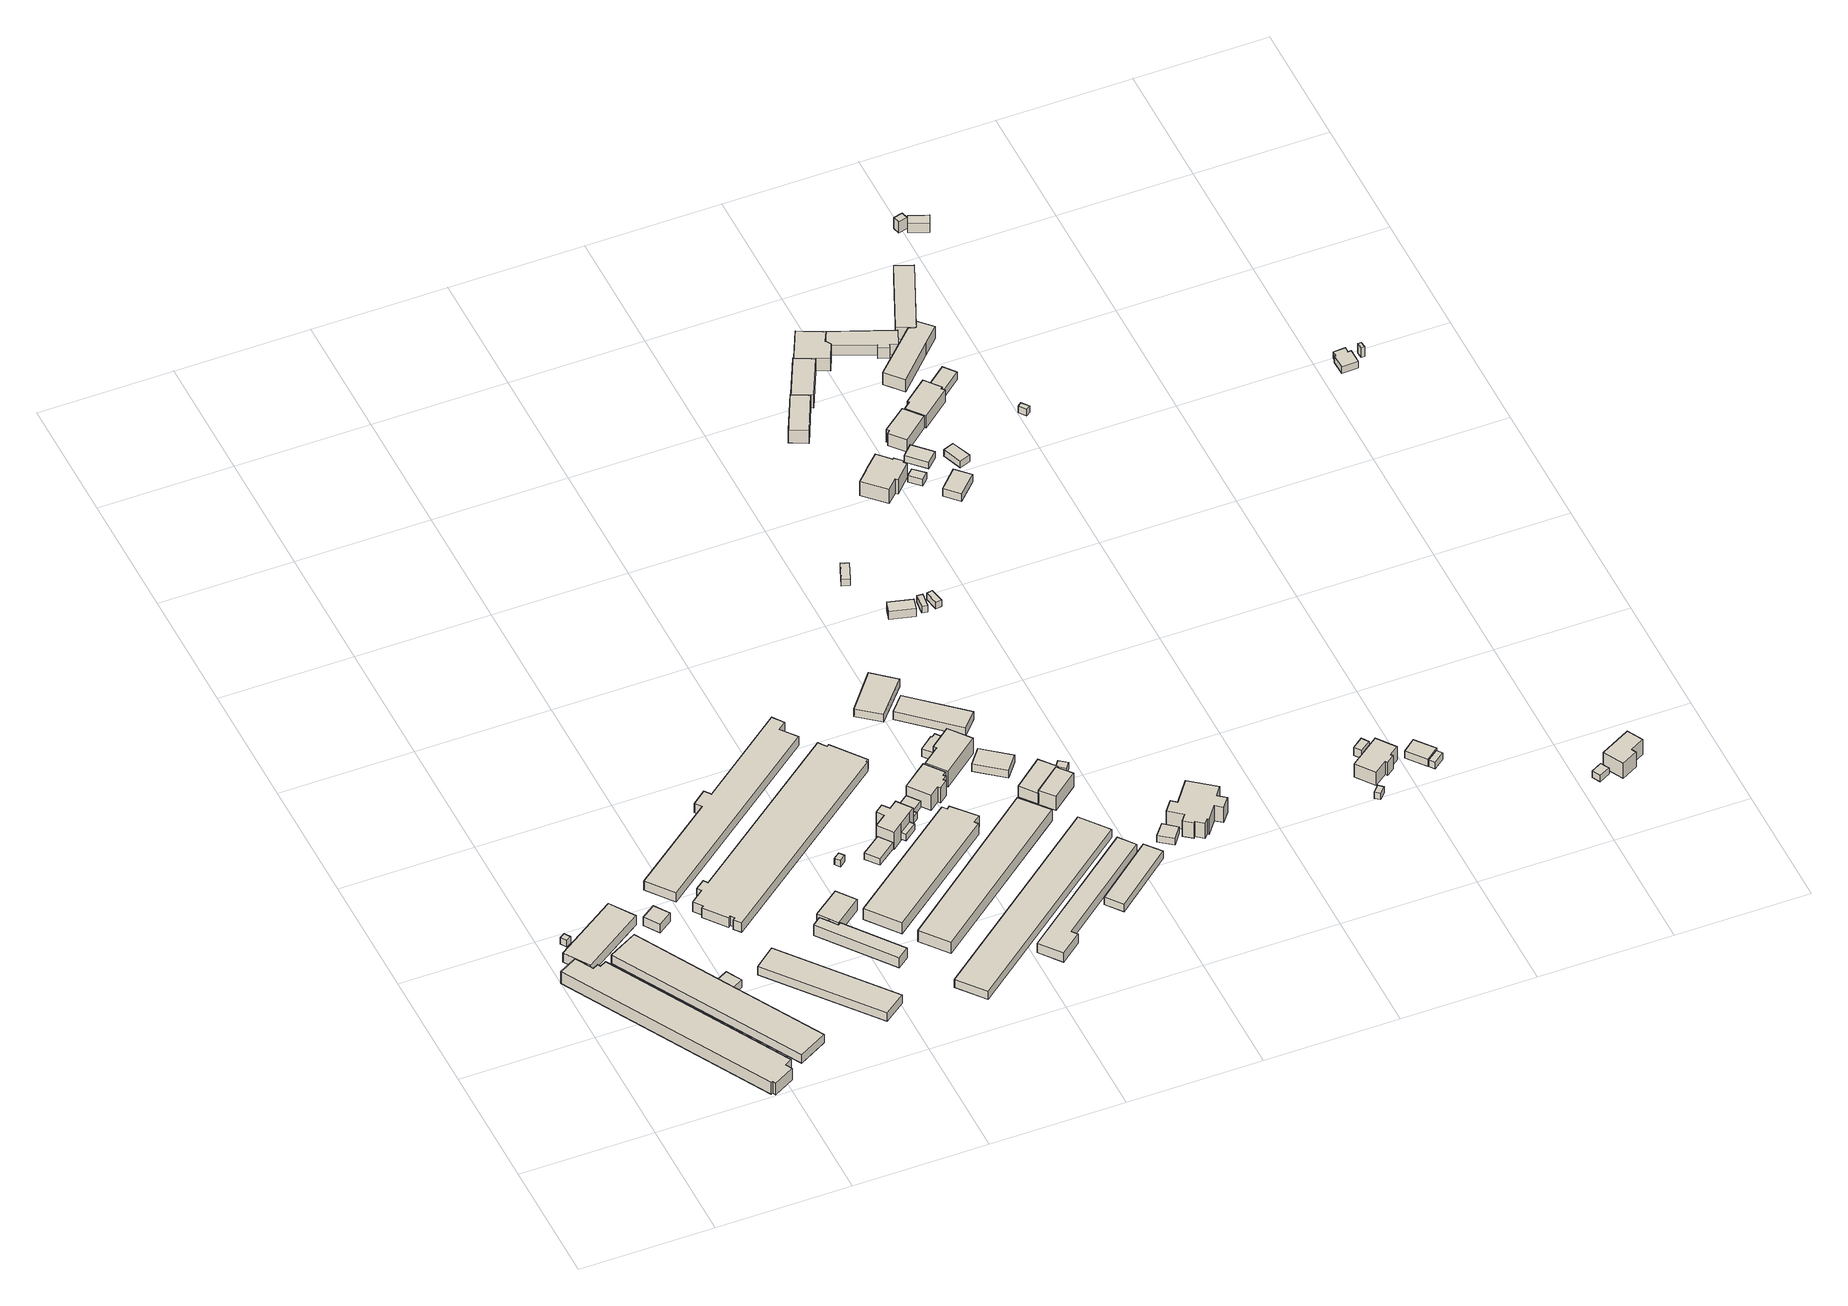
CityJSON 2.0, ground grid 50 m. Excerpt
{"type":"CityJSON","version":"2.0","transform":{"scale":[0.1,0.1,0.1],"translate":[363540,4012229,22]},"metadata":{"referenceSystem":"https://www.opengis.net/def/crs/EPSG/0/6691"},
"CityObjects":{
"building1":{"type":"Building","attributes":{"枝番":1,"利根川水系渡良瀬川洪水浸水想定区域（想定最大規模）.規模":"L2","利根川水系渡良瀬川洪水浸水想定区域（想定最大規模）.浸水ランク":"2","利根川水系渡良瀬川洪水浸水想定区域（想定最大規模）.浸水深":2.47,"利根川水系渡良瀬川洪水浸水想定区域（想定最大規模）.継続時間":12.5,"利根川水系利根川洪水浸水想定区域（想定最大規模）.規模":"L2","利根川水系利根川洪水浸水想定区域（想定最大規模）.浸水ランク":"2","利根川水系利根川洪水浸水想定区域（想定最大規模）.浸水深":1.6,"usage":"451","measuredHeight":4.1,"BuildingDetails.prefecture":"10","BuildingDetails.city":"10207","BuildingDetails.surveyYear":2016},"geometry":[{"type":"Solid","lod":"1","boundaries":[[[[0,1,2,3]],[[2,4,5,3]],[[1,6,4,2]],[[0,7,6,1]],[[3,5,7,0]],[[4,6,7,5]]]]}]},
"building2":{"type":"Building","attributes":{"枝番":1,"利根川水系渡良瀬川洪水浸水想定区域（計画規模）.規模":"L1","利根川水系渡良瀬川洪水浸水想定区域（計画規模）.浸水ランク":"1","利根川水系渡良瀬川洪水浸水想定区域（計画規模）.浸水深":0.02,"利根川水系渡良瀬川洪水浸水想定区域（想定最大規模）.規模":"L2","利根川水系渡良瀬川洪水浸水想定区域（想定最大規模）.浸水ランク":"2","利根川水系渡良瀬川洪水浸水想定区域（想定最大規模）.浸水深":1.84,"利根川水系渡良瀬川洪水浸水想定区域（想定最大規模）.継続時間":14,"利根川水系利根川洪水浸水想定区域（想定最大規模）.規模":"L2","利根川水系利根川洪水浸水想定区域（想定最大規模）.浸水ランク":"2","利根川水系利根川洪水浸水想定区域（想定最大規模）.浸水深":0.995,"usage":"451","measuredHeight":10.9,"BuildingDetails.prefecture":"10","BuildingDetails.city":"10207","BuildingDetails.surveyYear":2016},"geometry":[{"type":"Solid","lod":"1","boundaries":[[[[8,9,10,11,12,13,14,15,16,17,18,19]],[[18,20,21,19]],[[17,22,20,18]],[[16,23,22,17]],[[15,24,23,16]],[[14,25,24,15]],[[13,26,25,14]],[[12,27,26,13]],[[11,28,27,12]],[[10,29,28,11]],[[9,30,29,10]],[[8,31,30,9]],[[19,21,31,8]],[[20,22,23,24,25,26,27,28,29,30,31,21]]]]}]},
"building3":{"type":"Building","attributes":{"枝番":1,"利根川水系渡良瀬川洪水浸水想定区域（想定最大規模）.規模":"L2","利根川水系渡良瀬川洪水浸水想定区域（想定最大規模）.浸水ランク":"2","利根川水系渡良瀬川洪水浸水想定区域（想定最大規模）.浸水深":2.27,"利根川水系渡良瀬川洪水浸水想定区域（想定最大規模）.継続時間":12.5,"利根川水系利根川洪水浸水想定区域（想定最大規模）.規模":"L2","利根川水系利根川洪水浸水想定区域（想定最大規模）.浸水ランク":"2","利根川水系利根川洪水浸水想定区域（想定最大規模）.浸水深":1.4,"usage":"451","measuredHeight":5.5,"BuildingDetails.prefecture":"10","BuildingDetails.city":"10207","BuildingDetails.surveyYear":2016},"geometry":[{"type":"Solid","lod":"1","boundaries":[[[[32,33,34,35]],[[34,36,37,35]],[[33,38,36,34]],[[32,39,38,33]],[[35,37,39,32]],[[36,38,39,37]]]]}]},
"building4":{"type":"Building","attributes":{"枝番":1,"利根川水系渡良瀬川洪水浸水想定区域（計画規模）.規模":"L1","利根川水系渡良瀬川洪水浸水想定区域（想定最大規模）.規模":"L2","利根川水系渡良瀬川洪水浸水想定区域（想定最大規模）.浸水ランク":"2","利根川水系渡良瀬川洪水浸水想定区域（想定最大規模）.浸水深":1.86,"利根川水系渡良瀬川洪水浸水想定区域（想定最大規模）.継続時間":9.3,"利根川水系利根川洪水浸水想定区域（想定最大規模）.規模":"L2","利根川水系利根川洪水浸水想定区域（想定最大規模）.浸水ランク":"2","利根川水系利根川洪水浸水想定区域（想定最大規模）.浸水深":0.997,"usage":"451","measuredHeight":4.7,"BuildingDetails.prefecture":"10","BuildingDetails.city":"10207","BuildingDetails.surveyYear":2016},"geometry":[{"type":"Solid","lod":"1","boundaries":[[[[40,41,42,43,44,45]],[[44,46,47,45]],[[43,48,46,44]],[[42,49,48,43]],[[41,50,49,42]],[[40,51,50,41]],[[45,47,51,40]],[[46,48,49,50,51,47]]]]}]},
"building5":{"type":"Building","attributes":{"枝番":1,"利根川水系渡良瀬川洪水浸水想定区域（想定最大規模）.規模":"L2","利根川水系渡良瀬川洪水浸水想定区域（想定最大規模）.浸水ランク":"2","利根川水系渡良瀬川洪水浸水想定区域（想定最大規模）.浸水深":1.75,"利根川水系渡良瀬川洪水浸水想定区域（想定最大規模）.継続時間":9.3,"利根川水系利根川洪水浸水想定区域（想定最大規模）.規模":"L2","利根川水系利根川洪水浸水想定区域（想定最大規模）.浸水ランク":"2","利根川水系利根川洪水浸水想定区域（想定最大規模）.浸水深":0.894,"usage":"451","measuredHeight":3.7,"BuildingDetails.prefecture":"10","BuildingDetails.city":"10207","BuildingDetails.surveyYear":2016},"geometry":[{"type":"Solid","lod":"1","boundaries":[[[[52,53,54,55]],[[54,56,57,55]],[[53,58,56,54]],[[52,59,58,53]],[[55,57,59,52]],[[56,58,59,57]]]]}]},
"building6":{"type":"Building","attributes":{"枝番":1,"利根川水系渡良瀬川洪水浸水想定区域（想定最大規模）.規模":"L2","利根川水系渡良瀬川洪水浸水想定区域（想定最大規模）.浸水ランク":"2","利根川水系渡良瀬川洪水浸水想定区域（想定最大規模）.浸水深":1.97,"利根川水系渡良瀬川洪水浸水想定区域（想定最大規模）.継続時間":9.5,"利根川水系利根川洪水浸水想定区域（想定最大規模）.規模":"L2","利根川水系利根川洪水浸水想定区域（想定最大規模）.浸水ランク":"2","利根川水系利根川洪水浸水想定区域（想定最大規模）.浸水深":1.1,"usage":"451","measuredHeight":4.6,"BuildingDetails.prefecture":"10","BuildingDetails.city":"10207","BuildingDetails.surveyYear":2016},"geometry":[{"type":"Solid","lod":"1","boundaries":[[[[60,61,62,63]],[[62,64,65,63]],[[61,66,64,62]],[[60,67,66,61]],[[63,65,67,60]],[[64,66,67,65]]]]}]},
"building7":{"type":"Building","attributes":{"枝番":1,"利根川水系渡良瀬川洪水浸水想定区域（想定最大規模）.規模":"L2","利根川水系渡良瀬川洪水浸水想定区域（想定最大規模）.浸水ランク":"2","利根川水系渡良瀬川洪水浸水想定区域（想定最大規模）.浸水深":1.14,"利根川水系渡良瀬川洪水浸水想定区域（想定最大規模）.継続時間":4.7,"利根川水系利根川洪水浸水想定区域（想定最大規模）.規模":"L2","利根川水系利根川洪水浸水想定区域（想定最大規模）.浸水ランク":"1","利根川水系利根川洪水浸水想定区域（想定最大規模）.浸水深":0.295,"usage":"451","measuredHeight":4.3,"BuildingDetails.prefecture":"10","BuildingDetails.city":"10207","BuildingDetails.surveyYear":2016},"geometry":[{"type":"Solid","lod":"1","boundaries":[[[[68,69,70,71]],[[70,72,73,71]],[[69,74,72,70]],[[68,75,74,69]],[[71,73,75,68]],[[72,74,75,73]]]]}]},
"building8":{"type":"Building","attributes":{"枝番":1,"measuredHeight":20,"BuildingDetails.prefecture":"10","BuildingDetails.city":"10207"},"geometry":[{"type":"Solid","lod":"1","boundaries":[[[[76,77,78,79,80,81,82,83]],[[82,84,85,83]],[[81,86,84,82]],[[80,87,86,81]],[[79,88,87,80]],[[78,89,88,79]],[[77,90,89,78]],[[76,91,90,77]],[[83,85,91,76]],[[84,86,87,88,89,90,91,85]]]]}]},
"building9":{"type":"Building","attributes":{"枝番":1,"measuredHeight":9.8,"BuildingDetails.prefecture":"10","BuildingDetails.city":"10207"},"geometry":[{"type":"Solid","lod":"1","boundaries":[[[[92,93,94,95,96]],[[95,97,98,96]],[[94,99,97,95]],[[93,100,99,94]],[[92,101,100,93]],[[96,98,101,92]],[[97,99,100,101,98]]]]}]},
"building10":{"type":"Building","attributes":{"枝番":1,"利根川水系渡良瀬川洪水浸水想定区域（想定最大規模）.規模":"L2","利根川水系渡良瀬川洪水浸水想定区域（想定最大規模）.浸水ランク":"2","利根川水系渡良瀬川洪水浸水想定区域（想定最大規模）.浸水深":1.99,"利根川水系渡良瀬川洪水浸水想定区域（想定最大規模）.継続時間":8.4,"利根川水系利根川洪水浸水想定区域（想定最大規模）.規模":"L2","利根川水系利根川洪水浸水想定区域（想定最大規模）.浸水ランク":"2","利根川水系利根川洪水浸水想定区域（想定最大規模）.浸水深":1.11,"usage":"451","measuredHeight":5.1,"BuildingDetails.prefecture":"10","BuildingDetails.city":"10207","BuildingDetails.surveyYear":2016},"geometry":[{"type":"Solid","lod":"1","boundaries":[[[[102,103,104,105,106,107,108,109,110,111]],[[110,112,113,111]],[[109,114,112,110]],[[108,115,114,109]],[[107,116,115,108]],[[106,117,116,107]],[[105,118,117,106]],[[104,119,118,105]],[[103,120,119,104]],[[102,121,120,103]],[[111,113,121,102]],[[112,114,115,116,117,118,119,120,121,113]]]]}]},
"building11":{"type":"Building","attributes":{"枝番":1,"利根川水系渡良瀬川洪水浸水想定区域（想定最大規模）.規模":"L2","利根川水系渡良瀬川洪水浸水想定区域（想定最大規模）.浸水ランク":"2","利根川水系渡良瀬川洪水浸水想定区域（想定最大規模）.浸水深":1.79,"利根川水系渡良瀬川洪水浸水想定区域（想定最大規模）.継続時間":8.1,"利根川水系利根川洪水浸水想定区域（想定最大規模）.規模":"L2","利根川水系利根川洪水浸水想定区域（想定最大規模）.浸水ランク":"2","利根川水系利根川洪水浸水想定区域（想定最大規模）.浸水深":0.916,"usage":"451","measuredHeight":6.3,"BuildingDetails.prefecture":"10","BuildingDetails.city":"10207","BuildingDetails.surveyYear":2016},"geometry":[{"type":"Solid","lod":"1","boundaries":[[[[122,123,124,125,126,127,128,129,130,131,132,133,134,135,136,137,138,139]],[[138,140,141,139]],[[137,142,140,138]],[[136,143,142,137]],[[135,144,143,136]],[[134,145,144,135]],[[133,146,145,134]],[[132,147,146,133]],[[131,148,147,132]],[[130,149,148,131]],[[129,150,149,130]],[[128,151,150,129]],[[127,152,151,128]],[[126,153,152,127]],[[125,154,153,126]],[[124,155,154,125]],[[123,156,155,124]],[[122,157,156,123]],[[139,141,157,122]],[[140,142,143,144,145,146,147,148,149,150,151,152,153,154,155,156,157,141]]]]}]},
"building12":{"type":"Building","attributes":{"枝番":1,"BuildingDetails.prefecture":"10","BuildingDetails.city":"10207"},"geometry":[{"type":"Solid","lod":"1","boundaries":[[[[158,159,160,161]],[[160,162,163,161]],[[159,164,162,160]],[[158,165,164,159]],[[161,163,165,158]],[[162,164,165,163]]]]}]},
"building13":{"type":"Building","attributes":{"枝番":1,"measuredHeight":3.1,"BuildingDetails.prefecture":"10","BuildingDetails.city":"10207"},"geometry":[{"type":"Solid","lod":"1","boundaries":[[[[166,167,168,169]],[[168,170,171,169]],[[167,172,170,168]],[[166,173,172,167]],[[169,171,173,166]],[[170,172,173,171]]]]}]},
"building14":{"type":"Building","attributes":{"枝番":1,"usage":"451","measuredHeight":6.4,"BuildingDetails.prefecture":"10","BuildingDetails.city":"10207","BuildingDetails.surveyYear":2016},"geometry":[{"type":"Solid","lod":"1","boundaries":[[[[174,175,176,177,178,179,180,181,182]],[[181,183,184,182]],[[180,185,183,181]],[[179,186,185,180]],[[178,187,186,179]],[[177,188,187,178]],[[176,189,188,177]],[[175,190,189,176]],[[174,191,190,175]],[[182,184,191,174]],[[183,185,186,187,188,189,190,191,184]]]]}]},
"building15":{"type":"Building","attributes":{"枝番":1,"usage":"412","measuredHeight":8.4,"BuildingDetails.prefecture":"10","BuildingDetails.city":"10207","BuildingDetails.surveyYear":2016},"geometry":[{"type":"Solid","lod":"1","boundaries":[[[[192,193,194,195,196,197,198,199,200,201]],[[200,202,203,201]],[[199,204,202,200]],[[198,205,204,199]],[[197,206,205,198]],[[196,207,206,197]],[[195,208,207,196]],[[194,209,208,195]],[[193,210,209,194]],[[192,211,210,193]],[[201,203,211,192]],[[202,204,205,206,207,208,209,210,211,203]]]]}]},
"building16":{"type":"Building","attributes":{"枝番":1,"measuredHeight":4,"BuildingDetails.prefecture":"10","BuildingDetails.city":"10207"},"geometry":[{"type":"Solid","lod":"1","boundaries":[[[[212,213,214,215]],[[214,216,217,215]],[[213,218,216,214]],[[212,219,218,213]],[[215,217,219,212]],[[216,218,219,217]]]]}]},
"building17":{"type":"Building","attributes":{"枝番":1,"usage":"451","measuredHeight":5.9,"BuildingDetails.prefecture":"10","BuildingDetails.city":"10207","BuildingDetails.surveyYear":2016},"geometry":[{"type":"Solid","lod":"1","boundaries":[[[[220,221,222,223]],[[222,224,225,223]],[[221,226,224,222]],[[220,227,226,221]],[[223,225,227,220]],[[224,226,227,225]]]]}]},
"building18":{"type":"Building","attributes":{"枝番":1,"measuredHeight":7.2,"BuildingDetails.prefecture":"10","BuildingDetails.city":"10207"},"geometry":[{"type":"Solid","lod":"1","boundaries":[[[[228,229,230,231,232,233,234,235]],[[234,236,237,235]],[[233,238,236,234]],[[232,239,238,233]],[[231,240,239,232]],[[230,241,240,231]],[[229,242,241,230]],[[228,243,242,229]],[[235,237,243,228]],[[236,238,239,240,241,242,243,237]]]]}]},
"building19":{"type":"Building","attributes":{"枝番":1,"利根川水系渡良瀬川洪水浸水想定区域（想定最大規模）.規模":"L2","利根川水系渡良瀬川洪水浸水想定区域（想定最大規模）.継続時間":0.5,"usage":"451","measuredHeight":4.5,"BuildingDetails.prefecture":"10","BuildingDetails.city":"10207","BuildingDetails.surveyYear":2016},"geometry":[{"type":"Solid","lod":"1","boundaries":[[[[244,245,246,247]],[[246,248,249,247]],[[245,250,248,246]],[[244,251,250,245]],[[247,249,251,244]],[[248,250,251,249]]]]}]},
"building20":{"type":"Building","attributes":{"枝番":1,"usage":"411","measuredHeight":8,"BuildingDetails.prefecture":"10","BuildingDetails.city":"10207","BuildingDetails.surveyYear":2016},"geometry":[{"type":"Solid","lod":"1","boundaries":[[[[252,253,254,255,256,257,258,259,260,261]],[[260,262,263,261]],[[259,264,262,260]],[[258,265,264,259]],[[257,266,265,258]],[[256,267,266,257]],[[255,268,267,256]],[[254,269,268,255]],[[253,270,269,254]],[[252,271,270,253]],[[261,263,271,252]],[[262,264,265,266,267,268,269,270,271,263]]]]}]},
"building21":{"type":"Building","attributes":{"枝番":1,"利根川水系渡良瀬川洪水浸水想定区域（想定最大規模）.規模":"L2","利根川水系渡良瀬川洪水浸水想定区域（想定最大規模）.継続時間":0.5,"usage":"451","measuredHeight":4.8,"BuildingDetails.prefecture":"10","BuildingDetails.city":"10207","BuildingDetails.surveyYear":2016},"geometry":[{"type":"Solid","lod":"1","boundaries":[[[[272,273,274,275,276,277]],[[276,278,279,277]],[[275,280,278,276]],[[274,281,280,275]],[[273,282,281,274]],[[272,283,282,273]],[[277,279,283,272]],[[278,280,281,282,283,279]]]]}]},
"building22":{"type":"Building","attributes":{"枝番":1,"usage":"411","measuredHeight":7.4,"BuildingDetails.prefecture":"10","BuildingDetails.city":"10207","BuildingDetails.surveyYear":2016},"geometry":[{"type":"Solid","lod":"1","boundaries":[[[[284,285,286,287,288,289]],[[288,290,291,289]],[[287,292,290,288]],[[286,293,292,287]],[[285,294,293,286]],[[284,295,294,285]],[[289,291,295,284]],[[290,292,293,294,295,291]]]]}]},
"building23":{"type":"Building","attributes":{"枝番":1,"measuredHeight":5.5,"BuildingDetails.prefecture":"10","BuildingDetails.city":"10207"},"geometry":[{"type":"Solid","lod":"1","boundaries":[[[[296,297,298,299,300,301]],[[300,302,303,301]],[[299,304,302,300]],[[298,305,304,299]],[[297,306,305,298]],[[296,307,306,297]],[[301,303,307,296]],[[302,304,305,306,307,303]]]]}]},
"building24":{"type":"Building","attributes":{"枝番":1,"利根川水系渡良瀬川洪水浸水想定区域（想定最大規模）.規模":"L2","利根川水系渡良瀬川洪水浸水想定区域（想定最大規模）.浸水ランク":"1","利根川水系渡良瀬川洪水浸水想定区域（想定最大規模）.浸水深":0.39,"利根川水系渡良瀬川洪水浸水想定区域（想定最大規模）.継続時間":4.8,"usage":"451","measuredHeight":4.5,"BuildingDetails.prefecture":"10","BuildingDetails.city":"10207","BuildingDetails.surveyYear":2016},"geometry":[{"type":"Solid","lod":"1","boundaries":[[[[308,309,310,311]],[[310,312,313,311]],[[309,314,312,310]],[[308,315,314,309]],[[311,313,315,308]],[[312,314,315,313]]]]}]},
"building25":{"type":"Building","attributes":{"枝番":1,"usage":"401","measuredHeight":3.9,"BuildingDetails.prefecture":"10","BuildingDetails.city":"10207","BuildingDetails.surveyYear":2016},"geometry":[{"type":"Solid","lod":"1","boundaries":[[[[316,317,318,319]],[[318,320,321,319]],[[317,322,320,318]],[[316,323,322,317]],[[319,321,323,316]],[[320,322,323,321]]]]}]},
"building26":{"type":"Building","attributes":{"枝番":1,"利根川水系渡良瀬川洪水浸水想定区域（想定最大規模）.規模":"L2","利根川水系渡良瀬川洪水浸水想定区域（想定最大規模）.継続時間":8.4,"usage":"451","measuredHeight":3.9,"BuildingDetails.prefecture":"10","BuildingDetails.city":"10207","BuildingDetails.surveyYear":2016},"geometry":[{"type":"Solid","lod":"1","boundaries":[[[[324,325,326,327]],[[326,328,329,327]],[[325,330,328,326]],[[324,331,330,325]],[[327,329,331,324]],[[328,330,331,329]]]]}]},
"building27":{"type":"Building","attributes":{"枝番":1,"usage":"451","measuredHeight":4.2,"BuildingDetails.prefecture":"10","BuildingDetails.city":"10207","BuildingDetails.surveyYear":2016},"geometry":[{"type":"Solid","lod":"1","boundaries":[[[[332,333,334,335]],[[334,336,337,335]],[[333,338,336,334]],[[332,339,338,333]],[[335,337,339,332]],[[336,338,339,337]]]]}]},
"building28":{"type":"Building","attributes":{"枝番":1,"usage":"411","measuredHeight":5.7,"BuildingDetails.prefecture":"10","BuildingDetails.city":"10207","BuildingDetails.surveyYear":2016},"geometry":[{"type":"Solid","lod":"1","boundaries":[[[[340,341,342,343]],[[342,344,345,343]],[[341,346,344,342]],[[340,347,346,341]],[[343,345,347,340]],[[344,346,347,345]]]]}]},
"building29":{"type":"Building","attributes":{"枝番":1,"usage":"412","measuredHeight":6.6,"BuildingDetails.prefecture":"10","BuildingDetails.city":"10207","BuildingDetails.surveyYear":2016},"geometry":[{"type":"Solid","lod":"1","boundaries":[[[[348,349,350,351]],[[350,352,353,351]],[[349,354,352,350]],[[348,355,354,349]],[[351,353,355,348]],[[352,354,355,353]]]]}]},
"building30":{"type":"Building","attributes":{"枝番":1,"BuildingDetails.prefecture":"10","BuildingDetails.city":"10207"},"geometry":[{"type":"Solid","lod":"1","boundaries":[[[[356,357,358,359]],[[358,360,361,359]],[[357,362,360,358]],[[356,363,362,357]],[[359,361,363,356]],[[360,362,363,361]]]]}]},
"building31":{"type":"Building","attributes":{"枝番":1,"BuildingDetails.prefecture":"10","BuildingDetails.city":"10207"},"geometry":[{"type":"Solid","lod":"1","boundaries":[[[[364,365,366,367]],[[366,368,369,367]],[[365,370,368,366]],[[364,371,370,365]],[[367,369,371,364]],[[368,370,371,369]]]]}]},
"building32":{"type":"Building","attributes":{"枝番":1,"利根川水系渡良瀬川洪水浸水想定区域（想定最大規模）.規模":"L2","利根川水系渡良瀬川洪水浸水想定区域（想定最大規模）.浸水ランク":"1","利根川水系渡良瀬川洪水浸水想定区域（想定最大規模）.浸水深":0.49,"利根川水系渡良瀬川洪水浸水想定区域（想定最大規模）.継続時間":2.4,"BuildingDetails.prefecture":"10","BuildingDetails.city":"10207"},"geometry":[{"type":"Solid","lod":"1","boundaries":[[[[372,373,374,375]],[[374,376,377,375]],[[373,378,376,374]],[[372,379,378,373]],[[375,377,379,372]],[[376,378,379,377]]]]}]},
"building33":{"type":"Building","attributes":{"枝番":1,"利根川水系渡良瀬川洪水浸水想定区域（想定最大規模）.規模":"L2","measuredHeight":4.2,"BuildingDetails.prefecture":"10","BuildingDetails.city":"10207"},"geometry":[{"type":"Solid","lod":"1","boundaries":[[[[380,381,382,383]],[[382,384,385,383]],[[381,386,384,382]],[[380,387,386,381]],[[383,385,387,380]],[[384,386,387,385]]]]}]},
"building34":{"type":"Building","attributes":{"枝番":1,"BuildingDetails.prefecture":"10","BuildingDetails.city":"10207"},"geometry":[{"type":"Solid","lod":"1","boundaries":[[[[388,389,390,391]],[[390,392,393,391]],[[389,394,392,390]],[[388,395,394,389]],[[391,393,395,388]],[[392,394,395,393]]]]}]},
"building35":{"type":"Building","attributes":{"枝番":1,"usage":"411","measuredHeight":10.2,"BuildingDetails.prefecture":"10","BuildingDetails.city":"10207","BuildingDetails.surveyYear":2016},"geometry":[{"type":"Solid","lod":"1","boundaries":[[[[396,397,398,399,400,401,402,403,404,405,406,407,408,409,410,411]],[[410,412,413,411]],[[409,414,412,410]],[[408,415,414,409]],[[407,416,415,408]],[[406,417,416,407]],[[405,418,417,406]],[[404,419,418,405]],[[403,420,419,404]],[[402,421,420,403]],[[401,422,421,402]],[[400,423,422,401]],[[399,424,423,400]],[[398,425,424,399]],[[397,426,425,398]],[[396,427,426,397]],[[411,413,427,396]],[[412,414,415,416,417,418,419,420,421,422,423,424,425,426,427,413]]]]}]},
"building36":{"type":"Building","attributes":{"枝番":1,"BuildingDetails.prefecture":"10","BuildingDetails.city":"10207"},"geometry":[{"type":"Solid","lod":"1","boundaries":[[[[428,429,430,431]],[[430,432,433,431]],[[429,434,432,430]],[[428,435,434,429]],[[431,433,435,428]],[[432,434,435,433]]]]}]},
"building37":{"type":"Building","attributes":{"枝番":1,"利根川水系渡良瀬川洪水浸水想定区域（想定最大規模）.規模":"L2","利根川水系渡良瀬川洪水浸水想定区域（想定最大規模）.浸水ランク":"1","利根川水系渡良瀬川洪水浸水想定区域（想定最大規模）.浸水深":0.41,"measuredHeight":6.3,"BuildingDetails.prefecture":"10","BuildingDetails.city":"10207"},"geometry":[{"type":"Solid","lod":"1","boundaries":[[[[436,437,438,439]],[[438,440,441,439]],[[437,442,440,438]],[[436,443,442,437]],[[439,441,443,436]],[[440,442,443,441]]]]}]},
"building38":{"type":"Building","attributes":{"枝番":1,"利根川水系渡良瀬川洪水浸水想定区域（想定最大規模）.規模":"L2","利根川水系渡良瀬川洪水浸水想定区域（想定最大規模）.浸水ランク":"1","利根川水系渡良瀬川洪水浸水想定区域（想定最大規模）.浸水深":0.21,"usage":"411","measuredHeight":7.8,"BuildingDetails.prefecture":"10","BuildingDetails.city":"10207","BuildingDetails.surveyYear":2016},"geometry":[{"type":"Solid","lod":"1","boundaries":[[[[444,445,446,447,448,449,450,451,452,453,454,455]],[[454,456,457,455]],[[453,458,456,454]],[[452,459,458,453]],[[451,460,459,452]],[[450,461,460,451]],[[449,462,461,450]],[[448,463,462,449]],[[447,464,463,448]],[[446,465,464,447]],[[445,466,465,446]],[[444,467,466,445]],[[455,457,467,444]],[[456,458,459,460,461,462,463,464,465,466,467,457]]]]}]},
"building39":{"type":"Building","attributes":{"枝番":1,"利根川水系渡良瀬川洪水浸水想定区域（想定最大規模）.規模":"L2","利根川水系渡良瀬川洪水浸水想定区域（想定最大規模）.浸水ランク":"1","利根川水系渡良瀬川洪水浸水想定区域（想定最大規模）.浸水深":0.31,"measuredHeight":6.2,"BuildingDetails.prefecture":"10","BuildingDetails.city":"10207"},"geometry":[{"type":"Solid","lod":"1","boundaries":[[[[468,469,470,471]],[[470,472,473,471]],[[469,474,472,470]],[[468,475,474,469]],[[471,473,475,468]],[[472,474,475,473]]]]}]},
"building40":{"type":"Building","attributes":{"枝番":1,"利根川水系渡良瀬川洪水浸水想定区域（想定最大規模）.規模":"L2","利根川水系渡良瀬川洪水浸水想定区域（想定最大規模）.浸水ランク":"1","利根川水系渡良瀬川洪水浸水想定区域（想定最大規模）.浸水深":0.01,"usage":"411","BuildingDetails.prefecture":"10","BuildingDetails.city":"10207","BuildingDetails.surveyYear":2016},"geometry":[{"type":"Solid","lod":"1","boundaries":[[[[476,477,478,479]],[[478,480,481,479]],[[477,482,480,478]],[[476,483,482,477]],[[479,481,483,476]],[[480,482,483,481]]]]}]},
"building41":{"type":"Building","attributes":{"枝番":1,"利根川水系渡良瀬川洪水浸水想定区域（想定最大規模）.規模":"L2","利根川水系渡良瀬川洪水浸水想定区域（想定最大規模）.浸水ランク":"1","利根川水系渡良瀬川洪水浸水想定区域（想定最大規模）.浸水深":0.31,"BuildingDetails.prefecture":"10","BuildingDetails.city":"10207"},"geometry":[{"type":"Solid","lod":"1","boundaries":[[[[484,485,486,487]],[[486,488,489,487]],[[485,490,488,486]],[[484,491,490,485]],[[487,489,491,484]],[[488,490,491,489]]]]}]},
"building42":{"type":"Building","attributes":{"枝番":1,"利根川水系渡良瀬川洪水浸水想定区域（想定最大規模）.規模":"L2","利根川水系渡良瀬川洪水浸水想定区域（想定最大規模）.浸水ランク":"1","利根川水系渡良瀬川洪水浸水想定区域（想定最大規模）.浸水深":0.21,"measuredHeight":3.8,"BuildingDetails.prefecture":"10","BuildingDetails.city":"10207"},"geometry":[{"type":"Solid","lod":"1","boundaries":[[[[492,493,494,495]],[[494,496,497,495]],[[493,498,496,494]],[[492,499,498,493]],[[495,497,499,492]],[[496,498,499,497]]]]}]},
"building43":{"type":"Building","attributes":{"枝番":1,"利根川水系渡良瀬川洪水浸水想定区域（想定最大規模）.規模":"L2","利根川水系渡良瀬川洪水浸水想定区域（想定最大規模）.浸水ランク":"1","利根川水系渡良瀬川洪水浸水想定区域（想定最大規模）.浸水深":0.21,"usage":"422","measuredHeight":6.9,"BuildingDetails.prefecture":"10","BuildingDetails.city":"10207","BuildingDetails.surveyYear":2016},"geometry":[{"type":"Solid","lod":"1","boundaries":[[[[500,501,502,503,504,505]],[[504,506,507,505]],[[503,508,506,504]],[[502,509,508,503]],[[501,510,509,502]],[[500,511,510,501]],[[505,507,511,500]],[[506,508,509,510,511,507]]]]}]},
"building44":{"type":"Building","attributes":{"枝番":1,"利根川水系渡良瀬川洪水浸水想定区域（想定最大規模）.規模":"L2","利根川水系渡良瀬川洪水浸水想定区域（想定最大規模）.浸水ランク":"2","利根川水系渡良瀬川洪水浸水想定区域（想定最大規模）.浸水深":0.51,"利根川水系渡良瀬川洪水浸水想定区域（想定最大規模）.継続時間":3.3,"利根川水系利根川洪水浸水想定区域（想定最大規模）.規模":"L2","利根川水系利根川洪水浸水想定区域（想定最大規模）.浸水ランク":"1","利根川水系利根川洪水浸水想定区域（想定最大規模）.浸水深":0.019,"measuredHeight":6.6,"BuildingDetails.prefecture":"10","BuildingDetails.city":"10207"},"geometry":[{"type":"Solid","lod":"1","boundaries":[[[[512,513,514,515,516,517]],[[516,518,519,517]],[[515,520,518,516]],[[514,521,520,515]],[[513,522,521,514]],[[512,523,522,513]],[[517,519,523,512]],[[518,520,521,522,523,519]]]]}]},
"building45":{"type":"Building","attributes":{"枝番":1,"利根川水系渡良瀬川洪水浸水想定区域（想定最大規模）.規模":"L2","利根川水系渡良瀬川洪水浸水想定区域（想定最大規模）.浸水ランク":"1","利根川水系渡良瀬川洪水浸水想定区域（想定最大規模）.浸水深":0.01,"usage":"422","BuildingDetails.prefecture":"10","BuildingDetails.city":"10207","BuildingDetails.surveyYear":2016},"geometry":[{"type":"Solid","lod":"1","boundaries":[[[[524,525,526,527]],[[526,528,529,527]],[[525,530,528,526]],[[524,531,530,525]],[[527,529,531,524]],[[528,530,531,529]]]]}]},
"building46":{"type":"Building","attributes":{"枝番":1,"利根川水系渡良瀬川洪水浸水想定区域（想定最大規模）.規模":"L2","利根川水系渡良瀬川洪水浸水想定区域（想定最大規模）.浸水ランク":"1","利根川水系渡良瀬川洪水浸水想定区域（想定最大規模）.浸水深":0.04,"利根川水系渡良瀬川洪水浸水想定区域（想定最大規模）.継続時間":4.2,"BuildingDetails.prefecture":"10","BuildingDetails.city":"10207"},"geometry":[{"type":"Solid","lod":"1","boundaries":[[[[532,533,534,535]],[[534,536,537,535]],[[533,538,536,534]],[[532,539,538,533]],[[535,537,539,532]],[[536,538,539,537]]]]}]},
"building47":{"type":"Building","attributes":{"枝番":1,"利根川水系渡良瀬川洪水浸水想定区域（想定最大規模）.規模":"L2","利根川水系渡良瀬川洪水浸水想定区域（想定最大規模）.浸水ランク":"2","利根川水系渡良瀬川洪水浸水想定区域（想定最大規模）.浸水深":0.61,"measuredHeight":7.3,"BuildingDetails.prefecture":"10","BuildingDetails.city":"10207"},"geometry":[{"type":"Solid","lod":"1","boundaries":[[[[540,541,542,543,544,545,546,547]],[[546,548,549,547]],[[545,550,548,546]],[[544,551,550,545]],[[543,552,551,544]],[[542,553,552,543]],[[541,554,553,542]],[[540,555,554,541]],[[547,549,555,540]],[[548,550,551,552,553,554,555,549]]]]}]},
"building48":{"type":"Building","attributes":{"枝番":1,"利根川水系渡良瀬川洪水浸水想定区域（想定最大規模）.規模":"L2","利根川水系渡良瀬川洪水浸水想定区域（想定最大規模）.浸水ランク":"1","利根川水系渡良瀬川洪水浸水想定区域（想定最大規模）.浸水深":0.05,"利根川水系渡良瀬川洪水浸水想定区域（想定最大規模）.継続時間":2.5,"usage":"411","measuredHeight":7.8,"BuildingDetails.prefecture":"10","BuildingDetails.city":"10207","BuildingDetails.surveyYear":2016},"geometry":[{"type":"Solid","lod":"1","boundaries":[[[[556,557,558,559,560,561,562,563]],[[562,564,565,563]],[[561,566,564,562]],[[560,567,566,561]],[[559,568,567,560]],[[558,569,568,559]],[[557,570,569,558]],[[556,571,570,557]],[[563,565,571,556]],[[564,566,567,568,569,570,571,565]]]]}]},
"building49":{"type":"Building","attributes":{"枝番":1,"利根川水系渡良瀬川洪水浸水想定区域（想定最大規模）.規模":"L2","利根川水系渡良瀬川洪水浸水想定区域（想定最大規模）.浸水ランク":"2","利根川水系渡良瀬川洪水浸水想定区域（想定最大規模）.浸水深":0.51,"measuredHeight":5,"BuildingDetails.prefecture":"10","BuildingDetails.city":"10207"},"geometry":[{"type":"Solid","lod":"1","boundaries":[[[[572,573,574,575,576,577,578,579,580,581]],[[580,582,583,581]],[[579,584,582,580]],[[578,585,584,579]],[[577,586,585,578]],[[576,587,586,577]],[[575,588,587,576]],[[574,589,588,575]],[[573,590,589,574]],[[572,591,590,573]],[[581,583,591,572]],[[582,584,585,586,587,588,589,590,591,583]]]]}]},
"building50":{"type":"Building","attributes":{"枝番":1,"利根川水系渡良瀬川洪水浸水想定区域（想定最大規模）.規模":"L2","利根川水系渡良瀬川洪水浸水想定区域（想定最大規模）.浸水ランク":"2","利根川水系渡良瀬川洪水浸水想定区域（想定最大規模）.浸水深":0.54,"利根川水系渡良瀬川洪水浸水想定区域（想定最大規模）.継続時間":2.5,"usage":"411","measuredHeight":6.5,"BuildingDetails.prefecture":"10","BuildingDetails.city":"10207","BuildingDetails.surveyYear":2016},"geometry":[{"type":"Solid","lod":"1","boundaries":[[[[592,593,594,595]],[[594,596,597,595]],[[593,598,596,594]],[[592,599,598,593]],[[595,597,599,592]],[[596,598,599,597]]]]}]},
"building51":{"type":"Building","attributes":{"枝番":1,"利根川水系渡良瀬川洪水浸水想定区域（想定最大規模）.規模":"L2","利根川水系渡良瀬川洪水浸水想定区域（想定最大規模）.浸水ランク":"2","利根川水系渡良瀬川洪水浸水想定区域（想定最大規模）.浸水深":0.51,"usage":"431","measuredHeight":5.8,"BuildingDetails.prefecture":"10","BuildingDetails.city":"10207","BuildingDetails.surveyYear":2016},"geometry":[{"type":"Solid","lod":"1","boundaries":[[[[600,601,602,603,604,605,606]],[[605,607,608,606]],[[604,609,607,605]],[[603,610,609,604]],[[602,611,610,603]],[[601,612,611,602]],[[600,613,612,601]],[[606,608,613,600]],[[607,609,610,611,612,613,608]]]]}]},
"building52":{"type":"Building","attributes":{"枝番":1,"利根川水系渡良瀬川洪水浸水想定区域（想定最大規模）.規模":"L2","利根川水系渡良瀬川洪水浸水想定区域（想定最大規模）.浸水ランク":"2","利根川水系渡良瀬川洪水浸水想定区域（想定最大規模）.浸水深":1.31,"利根川水系渡良瀬川洪水浸水想定区域（想定最大規模）.継続時間":2.7,"measuredHeight":3.8,"BuildingDetails.prefecture":"10","BuildingDetails.city":"10207"},"geometry":[{"type":"Solid","lod":"1","boundaries":[[[[614,615,616,617]],[[616,618,619,617]],[[615,620,618,616]],[[614,621,620,615]],[[617,619,621,614]],[[618,620,621,619]]]]}]},
"building53":{"type":"Building","attributes":{"枝番":1,"利根川水系渡良瀬川洪水浸水想定区域（想定最大規模）.規模":"L2","利根川水系渡良瀬川洪水浸水想定区域（想定最大規模）.浸水ランク":"2","利根川水系渡良瀬川洪水浸水想定区域（想定最大規模）.浸水深":0.55,"利根川水系渡良瀬川洪水浸水想定区域（想定最大規模）.継続時間":2.5,"usage":"411","measuredHeight":3.6,"BuildingDetails.prefecture":"10","BuildingDetails.city":"10207","BuildingDetails.surveyYear":2016},"geometry":[{"type":"Solid","lod":"1","boundaries":[[[[622,623,624,625]],[[624,626,627,625]],[[623,628,626,624]],[[622,629,628,623]],[[625,627,629,622]],[[626,628,629,627]]]]}]},
"building54":{"type":"Building","attributes":{"枝番":1,"利根川水系渡良瀬川洪水浸水想定区域（想定最大規模）.規模":"L2","利根川水系渡良瀬川洪水浸水想定区域（想定最大規模）.浸水ランク":"2","利根川水系渡良瀬川洪水浸水想定区域（想定最大規模）.浸水深":0.85,"利根川水系渡良瀬川洪水浸水想定区域（想定最大規模）.継続時間":3.6,"BuildingDetails.prefecture":"10","BuildingDetails.city":"10207"},"geometry":[{"type":"Solid","lod":"1","boundaries":[[[[630,631,632,633]],[[632,634,635,633]],[[631,636,634,632]],[[630,637,636,631]],[[633,635,637,630]],[[634,636,637,635]]]]}]},
"building55":{"type":"Building","attributes":{"枝番":1,"利根川水系渡良瀬川洪水浸水想定区域（想定最大規模）.規模":"L2","利根川水系渡良瀬川洪水浸水想定区域（想定最大規模）.浸水ランク":"2","利根川水系渡良瀬川洪水浸水想定区域（想定最大規模）.浸水深":1.11,"利根川水系渡良瀬川洪水浸水想定区域（想定最大規模）.継続時間":2.7,"BuildingDetails.prefecture":"10","BuildingDetails.city":"10207"},"geometry":[{"type":"Solid","lod":"1","boundaries":[[[[638,639,640,641]],[[640,642,643,641]],[[639,644,642,640]],[[638,645,644,639]],[[641,643,645,638]],[[642,644,645,643]]]]}]},
"building56":{"type":"Building","attributes":{"枝番":1,"利根川水系渡良瀬川洪水浸水想定区域（想定最大規模）.規模":"L2","利根川水系渡良瀬川洪水浸水想定区域（想定最大規模）.浸水ランク":"2","利根川水系渡良瀬川洪水浸水想定区域（想定最大規模）.浸水深":0.52,"利根川水系渡良瀬川洪水浸水想定区域（想定最大規模）.継続時間":1.6,"measuredHeight":10.6,"BuildingDetails.prefecture":"10","BuildingDetails.city":"10207"},"geometry":[{"type":"Solid","lod":"1","boundaries":[[[[646,647,648,649]],[[648,650,651,649]],[[647,652,650,648]],[[646,653,652,647]],[[649,651,653,646]],[[650,652,653,651]]]]}]},
"building57":{"type":"Building","attributes":{"枝番":1,"利根川水系渡良瀬川洪水浸水想定区域（想定最大規模）.規模":"L2","利根川水系渡良瀬川洪水浸水想定区域（想定最大規模）.浸水ランク":"1","利根川水系渡良瀬川洪水浸水想定区域（想定最大規模）.浸水深":0.43,"measuredHeight":5.7,"BuildingDetails.prefecture":"10","BuildingDetails.city":"10207"},"geometry":[{"type":"Solid","lod":"1","boundaries":[[[[654,655,656,657]],[[656,658,659,657]],[[655,660,658,656]],[[654,661,660,655]],[[657,659,661,654]],[[658,660,661,659]]]]}]},
"building58":{"type":"Building","attributes":{"枝番":1,"利根川水系渡良瀬川洪水浸水想定区域（想定最大規模）.規模":"L2","利根川水系渡良瀬川洪水浸水想定区域（想定最大規模）.浸水ランク":"1","利根川水系渡良瀬川洪水浸水想定区域（想定最大規模）.浸水深":0.24,"measuredHeight":16.4,"BuildingDetails.prefecture":"10","BuildingDetails.city":"10207"},"geometry":[{"type":"Solid","lod":"1","boundaries":[[[[662,663,664,665]],[[664,666,667,665]],[[663,668,666,664]],[[662,669,668,663]],[[665,667,669,662]],[[666,668,669,667]]]]}]},
"building59":{"type":"Building","attributes":{"枝番":1,"利根川水系渡良瀬川洪水浸水想定区域（想定最大規模）.規模":"L2","利根川水系渡良瀬川洪水浸水想定区域（想定最大規模）.浸水ランク":"2","利根川水系渡良瀬川洪水浸水想定区域（想定最大規模）.浸水深":1.14,"利根川水系渡良瀬川洪水浸水想定区域（想定最大規模）.継続時間":6,"利根川水系利根川洪水浸水想定区域（想定最大規模）.規模":"L2","利根川水系利根川洪水浸水想定区域（想定最大規模）.浸水ランク":"1","利根川水系利根川洪水浸水想定区域（想定最大規模）.浸水深":0.297,"usage":"411","BuildingDetails.prefecture":"10","BuildingDetails.city":"10207","BuildingDetails.surveyYear":2016},"geometry":[{"type":"Solid","lod":"1","boundaries":[[[[670,671,672,673]],[[672,674,675,673]],[[671,676,674,672]],[[670,677,676,671]],[[673,675,677,670]],[[674,676,677,675]]]]}]},
"building60":{"type":"Building","attributes":{"枝番":1,"利根川水系渡良瀬川洪水浸水想定区域（想定最大規模）.規模":"L2","利根川水系渡良瀬川洪水浸水想定区域（想定最大規模）.浸水ランク":"2","利根川水系渡良瀬川洪水浸水想定区域（想定最大規模）.浸水深":0.85,"利根川水系渡良瀬川洪水浸水想定区域（想定最大規模）.継続時間":4.4,"利根川水系利根川洪水浸水想定区域（想定最大規模）.規模":"L2","利根川水系利根川洪水浸水想定区域（想定最大規模）.浸水ランク":"2","利根川水系利根川洪水浸水想定区域（想定最大規模）.浸水深":0.797,"usage":"411","measuredHeight":8,"BuildingDetails.prefecture":"10","BuildingDetails.city":"10207","BuildingDetails.surveyYear":2016},"geometry":[{"type":"Solid","lod":"1","boundaries":[[[[678,679,680,681,682,683]],[[682,684,685,683]],[[681,686,684,682]],[[680,687,686,681]],[[679,688,687,680]],[[678,689,688,679]],[[683,685,689,678]],[[684,686,687,688,689,685]]]]}]},
"building61":{"type":"Building","attributes":{"枝番":1,"BuildingDetails.prefecture":"10","BuildingDetails.city":"10207"},"geometry":[{"type":"Solid","lod":"1","boundaries":[[[[690,691,692,693,694,695,696,697]],[[696,698,699,697]],[[695,700,698,696]],[[694,701,700,695]],[[693,702,701,694]],[[692,703,702,693]],[[691,704,703,692]],[[690,705,704,691]],[[697,699,705,690]],[[698,700,701,702,703,704,705,699]]]]}]},
"building62":{"type":"Building","attributes":{"枝番":1,"measuredHeight":5,"BuildingDetails.prefecture":"10","BuildingDetails.city":"10207"},"geometry":[{"type":"Solid","lod":"1","boundaries":[[[[706,707,708,709]],[[708,710,711,709]],[[707,712,710,708]],[[706,713,712,707]],[[709,711,713,706]],[[710,712,713,711]]]]}]}
},
"vertices":[
[74,956,3],[94,968,3],[107,946,3],[88,934,3],[107,946,33],[88,934,33],[94,968,33],[74,956,33],
[436,16,1],[430,13,1],[1,784,1],[70,822,1],[107,755,1],[127,766,1],[133,755,1],[157,768,1],[536,87,1],[509,72,1],[522,48,1],[442,4,1],[522,48,55],[442,4,55],[509,72,55],[536,87,55],[157,768,55],[133,755,55],[127,766,55],[107,755,55],[70,822,55],[1,784,55],[430,13,55],[436,16,55],
[46,870,6],[281,1027,6],[342,936,6],[107,778,6],[342,936,49],[107,778,49],[281,1027,49],[46,870,49],
[190,795,11],[299,855,11],[470,547,11],[502,490,11],[687,159,11],[579,99,11],[687,159,50],[579,99,50],[502,490,50],[470,547,50],[299,855,50],[190,795,50],
[470,547,13],[510,569,13],[542,512,13],[502,490,13],[542,512,48],[502,490,48],[510,569,48],[470,547,48],
[361,919,10],[414,956,10],[452,901,10],[398,864,10],[452,901,49],[398,864,49],[414,956,49],[361,919,49],
[614,544,15],[692,607,15],[1001,224,15],[920,165,15],[1001,224,54],[920,165,54],[692,607,54],[614,544,54],
[940,600,34],[1095,399,34],[1053,366,34],[853,625,34],[886,651,34],[909,622,34],[930,593,34],[931,593,34],[930,593,81],[931,593,81],[909,622,81],[886,651,81],[853,625,81],[1053,366,81],[1095,399,81],[940,600,81],
[880,661,39],[982,738,39],[1033,671,39],[931,593,39],[909,622,39],[931,593,90],[909,622,90],[1033,671,90],[982,738,90],[880,661,90],
[432,1076,9],[754,1325,9],[736,1349,9],[789,1391,9],[807,1368,9],[1139,1626,9],[1170,1585,9],[1140,1562,9],[1185,1504,9],[507,979,9],[1185,1504,51],[507,979,51],[1140,1562,51],[1170,1585,51],[1139,1626,51],[807,1368,51],[789,1391,51],[736,1349,51],[754,1325,51],[432,1076,51],
[628,780,12],[637,787,12],[626,800,12],[617,794,12],[554,875,12],[563,882,12],[538,913,12],[588,952,12],[577,967,12],[612,993,12],[623,978,12],[1229,1447,12],[1251,1418,12],[1259,1424,12],[1351,1305,12],[1342,1299,12],[1345,1295,12],[648,755,12],[1345,1295,56],[648,755,56],[1342,1299,56],[1351,1305,56],[1259,1424,56],[1251,1418,56],[1229,1447,56],[623,978,56],[612,993,56],[577,967,56],[588,952,56],[538,913,56],[563,882,56],[554,875,56],[617,794,56],[626,800,56],[637,787,56],[628,780,56],
[1060,923,18],[1083,941,18],[1097,923,18],[1074,904,18],[1097,923,48],[1074,904,48],[1083,941,48],[1060,923,48],
[1148,875,51],[1221,930,51],[1257,883,51],[1185,828,51],[1257,883,81],[1185,828,81],[1221,930,81],[1148,875,81],
[1028,609,54],[1456,944,54],[1465,951,54],[1478,935,54],[1489,944,54],[1562,861,54],[1534,842,54],[1545,827,54],[1118,493,54],[1545,827,105],[1118,493,105],[1534,842,105],[1562,861,105],[1489,944,105],[1478,935,105],[1465,951,105],[1456,944,105],[1028,609,105],
[1220,939,45],[1264,973,45],[1245,998,45],[1276,1022,45],[1296,997,45],[1326,1020,45],[1367,966,45],[1345,949,45],[1298,913,45],[1262,885,45],[1298,913,124],[1262,885,124],[1345,949,124],[1367,966,124],[1326,1020,124],[1296,997,124],[1276,1022,124],[1245,998,124],[1264,973,124],[1220,939,124],
[1298,913,54],[1345,949,54],[1357,933,54],[1310,897,54],[1357,933,84],[1310,897,84],[1345,949,84],[1298,913,84],
[1152,438,54],[1713,890,54],[1796,790,54],[1231,340,54],[1796,790,106],[1231,340,106],[1713,890,106],[1152,438,106],
[1326,1020,50],[1347,1036,50],[1344,1040,50],[1388,1073,50],[1422,1028,50],[1379,995,50],[1388,982,50],[1367,966,50],[1388,982,80],[1367,966,80],[1379,995,80],[1422,1028,80],[1388,1073,80],[1344,1040,80],[1347,1036,80],[1326,1020,80],
[1180,198,43],[1872,748,43],[1952,647,43],[1260,98,43],[1952,647,80],[1260,98,80],[1872,748,80],[1180,198,80],
[1389,1077,50],[1485,1152,50],[1537,1085,50],[1524,1075,50],[1531,1067,50],[1516,1055,50],[1523,1046,50],[1491,1021,50],[1484,1029,50],[1448,1001,50],[1484,1029,120],[1448,1001,120],[1491,1021,120],[1523,1046,120],[1516,1055,120],[1531,1067,120],[1524,1075,120],[1537,1085,120],[1485,1152,120],[1389,1077,120],
[1501,242,41],[1952,602,41],[1998,544,41],[1628,249,41],[1645,228,41],[1564,163,41],[1645,228,84],[1564,163,84],[1628,249,84],[1998,544,84],[1952,602,84],[1501,242,84],
[1491,1149,52],[1555,1200,52],[1547,1210,52],[1624,1272,52],[1686,1193,52],[1545,1080,52],[1686,1193,124],[1545,1080,124],[1624,1272,124],[1547,1210,124],[1555,1200,124],[1491,1149,124],
[1523,1253,49],[1575,1295,49],[1578,1291,49],[1592,1302,49],[1615,1274,49],[1549,1221,49],[1615,1274,85],[1549,1221,85],[1592,1302,85],[1578,1291,85],[1575,1295,85],[1523,1253,85],
[1401,1537,30],[1515,1677,30],[1598,1607,30],[1481,1473,30],[1598,1607,67],[1481,1473,67],[1515,1677,67],[1401,1537,67],
[1645,1114,56],[1694,1175,56],[1794,1096,56],[1745,1035,56],[1794,1096,90],[1745,1035,90],[1694,1175,90],[1645,1114,90],
[1796,355,49],[2018,537,49],[2065,479,49],[1843,297,49],[2065,479,84],[1843,297,84],[2018,537,84],[1796,355,84],
[1514,1469,34],[1568,1530,34],[1760,1360,34],[1705,1299,34],[1760,1360,71],[1705,1299,71],[1568,1530,71],[1514,1469,71],
[1738,939,56],[1850,1031,56],[1899,972,56],[1786,880,56],[1899,972,106],[1786,880,106],[1850,1031,106],[1738,939,106],
[1885,961,55],[1927,910,55],[1828,829,55],[1786,880,55],[1828,829,119],[1786,880,119],[1927,910,119],[1885,961,119],
[1898,992,58],[1916,1016,58],[1946,993,58],[1929,969,58],[1946,993,88],[1929,969,88],[1916,1016,88],[1898,992,88],
[2076,557,53],[2114,604,53],[2162,565,53],[2126,518,53],[2162,565,83],[2126,518,83],[2114,604,83],[2076,557,83],
[1616,2133,27],[1644,2206,27],[1673,2195,27],[1645,2122,27],[1673,2195,57],[1645,2122,57],[1644,2206,57],[1616,2133,57],
[1695,1916,33],[1707,1960,33],[1795,1937,33],[1784,1892,33],[1795,1937,70],[1784,1892,70],[1707,1960,70],[1695,1916,70],
[1805,1896,37],[1812,1951,37],[1833,1949,37],[1826,1893,37],[1833,1949,67],[1826,1893,67],[1812,1951,67],[1805,1896,67],
[2203,531,52],[2198,524,52],[2165,549,52],[2186,576,52],[2136,614,52],[2168,656,52],[2189,639,52],[2254,724,52],[2347,652,52],[2320,616,52],[2350,593,52],[2319,554,52],[2293,574,52],[2252,521,52],[2246,526,52],[2232,508,52],[2246,526,122],[2232,508,122],[2252,521,122],[2293,574,122],[2319,554,122],[2350,593,122],[2320,616,122],[2347,652,122],[2254,724,122],[2189,639,122],[2168,656,122],[2136,614,122],[2186,576,122],[2165,549,122],[2198,524,122],[2203,531,122],
[1847,1949,37],[1869,1954,37],[1880,1899,37],[1857,1895,37],[1880,1899,67],[1857,1895,67],[1869,1954,67],[1847,1949,67],
[1732,2836,25],[1805,2989,25],[1868,2959,25],[1794,2806,25],[1868,2959,85],[1794,2806,85],[1805,2989,85],[1732,2836,85],
[1846,2503,30],[1889,2545,30],[1888,2546,30],[1947,2603,30],[1991,2557,30],[1995,2561,30],[2022,2534,30],[2017,2529,30],[2027,2519,30],[1966,2458,30],[1959,2465,30],[1921,2428,30],[1959,2465,96],[1921,2428,96],[1966,2458,96],[2027,2519,96],[2017,2529,96],[2022,2534,96],[1995,2561,96],[1991,2557,96],[1947,2603,96],[1888,2546,96],[1889,2545,96],[1846,2503,96],
[1809,2991,24],[1885,3148,24],[1954,3115,24],[1878,2957,24],[1954,3115,83],[1878,2957,83],[1885,3148,83],[1809,2991,83],
[2019,2498,30],[2044,2523,30],[2083,2486,30],[2057,2460,30],[2083,2486,60],[2057,2460,60],[2044,2523,60],[2019,2498,60],
[2048,2594,27],[2088,2634,27],[2151,2570,27],[2111,2531,27],[2151,2570,57],[2111,2531,57],[2088,2634,57],[2048,2594,57],
[2099,2391,28],[2170,2463,28],[2219,2414,28],[2147,2342,28],[2219,2414,63],[2147,2342,63],[2170,2463,63],[2099,2391,63],
[2030,2691,25],[2041,2700,25],[2033,2709,25],[2123,2781,25],[2176,2718,25],[2078,2635,25],[2176,2718,82],[2078,2635,82],[2123,2781,82],[2033,2709,82],[2041,2700,82],[2030,2691,82],
[1889,3151,22],[1946,3268,22],[2039,3223,22],[2019,3183,22],[2032,3162,22],[2001,3098,22],[2032,3162,80],[2001,3098,80],[2019,3183,80],[2039,3223,80],[1946,3268,80],[1889,3151,80],
[2180,2564,30],[2220,2580,30],[2249,2506,30],[2208,2490,30],[2249,2506,60],[2208,2490,60],[2220,2580,60],[2180,2564,60],
[2836,480,29],[2859,505,29],[2876,490,29],[2853,465,29],[2876,490,59],[2853,465,59],[2859,505,59],[2836,480,59],
[2133,2782,21],[2160,2805,21],[2155,2811,21],[2244,2884,21],[2290,2827,21],[2283,2822,21],[2293,2809,21],[2184,2720,21],[2293,2809,76],[2184,2720,76],[2283,2822,76],[2290,2827,76],[2244,2884,76],[2155,2811,76],[2160,2805,76],[2133,2782,76],
[2817,604,26],[2931,689,26],[2982,621,26],[2946,595,26],[2953,587,26],[2923,565,26],[2917,573,26],[2867,536,26],[2917,573,87],[2867,536,87],[2923,565,87],[2953,587,87],[2946,595,87],[2982,621,87],[2931,689,87],[2817,604,87],
[2169,3088,25],[2175,3103,25],[2032,3162,25],[2019,3183,25],[2039,3223,25],[2043,3232,25],[2265,3141,25],[2239,3078,25],[2212,3088,25],[2206,3073,25],[2212,3088,72],[2206,3073,72],[2239,3078,72],[2265,3141,72],[2043,3232,72],[2039,3223,72],[2019,3183,72],[2032,3162,72],[2175,3103,72],[2169,3088,72],
[2857,698,27],[2897,728,27],[2915,703,27],[2875,674,27],[2915,703,65],[2875,674,65],[2897,728,65],[2857,698,65],
[2134,2968,23],[2299,3131,23],[2323,3121,23],[2335,3151,23],[2384,3100,23],[2322,3038,23],[2190,2904,23],[2322,3038,79],[2190,2904,79],[2384,3100,79],[2335,3151,79],[2323,3121,79],[2299,3131,79],[2134,2968,79],
[2256,2871,17],[2339,2939,17],[2374,2895,17],[2292,2827,17],[2374,2895,52],[2292,2827,52],[2339,2939,52],[2256,2871,52],
[3010,623,21],[3058,663,21],[3114,594,21],[3066,555,21],[3114,594,54],[3066,555,54],[3058,663,54],[3010,623,54],
[3067,555,21],[3110,587,21],[3125,567,21],[3082,535,21],[3125,567,51],[3082,535,51],[3110,587,51],[3067,555,51],
[2495,2664,21],[2510,2676,21],[2531,2650,21],[2515,2638,21],[2531,2650,51],[2515,2638,51],[2510,2676,51],[2495,2664,51],
[2260,3147,26],[2374,3422,26],[2437,3396,26],[2323,3121,26],[2437,3396,81],[2323,3121,81],[2374,3422,81],[2260,3147,81],
[2468,3637,26],[2502,3646,26],[2509,3620,26],[2475,3611,26],[2509,3620,77],[2475,3611,77],[2502,3646,77],[2468,3637,77],
[2503,3599,27],[2519,3636,27],[2586,3608,27],[2570,3570,27],[2586,3608,69],[2570,3570,69],[2519,3636,69],[2503,3599,69],
[3547,289,19],[3588,311,19],[3605,280,19],[3564,258,19],[3605,280,49],[3564,258,49],[3588,311,49],[3547,289,49],
[3601,320,17],[3717,382,17],[3748,324,17],[3694,295,17],[3703,277,17],[3641,244,17],[3703,277,86],[3641,244,86],[3694,295,86],[3748,324,86],[3717,382,86],[3601,320,86],
[3548,2435,48],[3554,2435,48],[3553,2455,48],[3598,2457,48],[3598,2436,48],[3610,2436,48],[3611,2378,48],[3549,2376,48],[3611,2378,78],[3549,2376,78],[3610,2436,78],[3598,2436,78],[3598,2457,78],[3553,2455,78],[3554,2435,78],[3548,2435,78],
[3637,2444,49],[3650,2444,49],[3652,2420,49],[3640,2419,49],[3652,2420,94],[3640,2419,94],[3650,2444,94],[3637,2444,94]
]}
